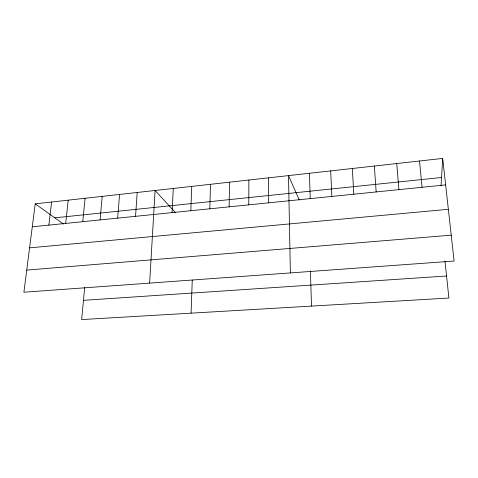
<?xml version="1.0" encoding="UTF-8"?>
<svg xmlns="http://www.w3.org/2000/svg" width="478" height="478" viewBox="0 0 478 478"><rect width="100%" height="100%" fill="white"/><g stroke="black" fill="none" stroke-linecap="round" stroke-linejoin="round"><path stroke-width="0.72" d="M248.775 204.847L248.883 180.027M229.147 206.837L229.536 182.184M209.83 208.796L210.487 184.305M191.081 313.162L192.258 280.024M190.818 210.726L191.738 186.396M172.104 212.62L173.281 188.452M149.626 283.113L155.099 190.483L175.551 212.68M441.045 185.763L442.7 158.421L35.229 203.843L23.9 292.219L454.1 261.06L442.7 158.421M135.537 216.325L137.198 192.479M117.672 218.141L119.56 194.444M100.081 219.922L102.19 196.38M84.678 287.607L81.648 319.579L448.902 298.039L444.994 261.197M82.748 221.678L85.078 198.286M65.677 223.411L68.217 200.163M48.858 225.114L51.6 202.015M54.779 217.831L441.541 177.487M32.283 226.793L445.639 184.896M29.588 247.855L448.352 209.298M26.738 270.094L451.226 235.182M83.471 300.333L446.566 276.009M35.229 203.843L63.52 224.086M299.276 200.061L288.509 175.611L290.367 272.92M419.517 161.008L422.068 187.28M396.734 163.548L398.909 189.629M374.346 166.039L376.162 191.935M352.34 168.495L353.804 194.205M330.704 170.909L331.828 196.428M309.433 173.275L310.228 198.621M310.431 270.966L311.495 306.099M268.534 177.834L268.72 202.827"/></g></svg>
